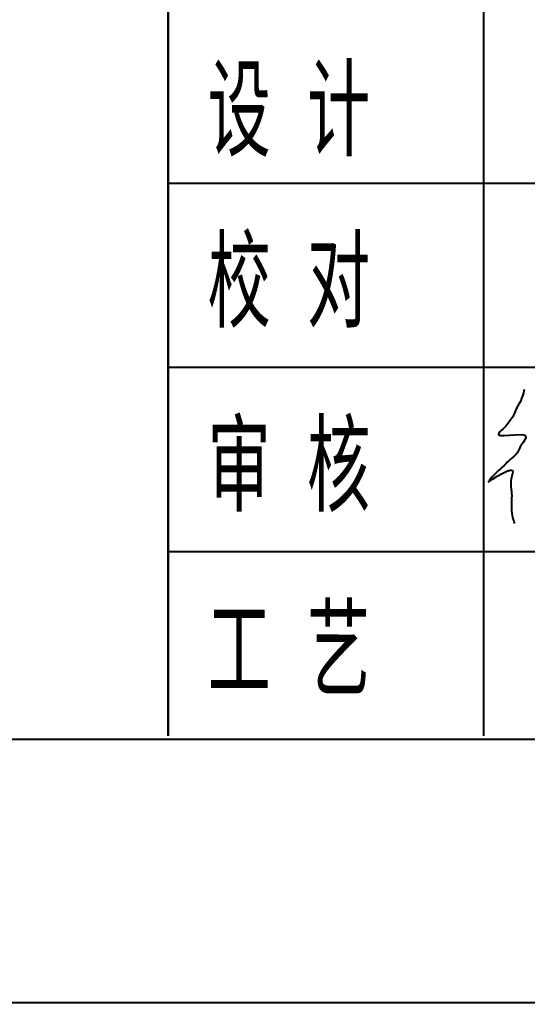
# Model space of a CAD drawing. Extents: x 231 to 66067, y -1596 to 5236.
# Drawn here: x 455.3 to 474.6, y -1596.03 to -1558.7 of the extents above; entities that cross this region are included whole.
import ezdxf

# ---------------------------------------------------------------- set-up
doc = ezdxf.new("R2010")
doc.units = 0
doc.linetypes.add('DASHDOT', pattern=[18, 15, -1, 1, -1])
doc.layers.get('0').update_dxf_attribs({"color": 1, "linetype": 'DASHDOT'})
for name, color, linetype in [('1', 8, 'CONTINUOUS'), ('12', 134, 'CONTINUOUS'), ('2', 8, 'CONTINUOUS')]:
    doc.layers.add(name, color=color, linetype=linetype)
doc.styles.get("Standard").update_dxf_attribs({"font": 'isocp.shx', "width": 0.707, "bigfont": 'hztxt.shx'})

# ---------------------------------------------------------------- blocks, each defined once
blk = doc.blocks.new('Cadt36')
at = {"layer": '2'}
for p, q in [((474.465, -1572.8), (474.444, -1572.877)), ((474.475, -1572.745), (474.465, -1572.8, 1)), ((474.329, -1573.203), (474.296, -1573.265)), ((474.361, -1573.131), (474.329, -1573.203)), ((474.392, -1573.049), (474.361, -1573.131)), ((474.419, -1572.963), (474.392, -1573.049)), ((474.444, -1572.877), (474.419, -1572.963)), ((474.121, -1573.608), (474.095, -1573.667)), ((474.147, -1573.548), (474.121, -1573.608)), ((474.173, -1573.488), (474.147, -1573.548)), ((474.201, -1573.431), (474.173, -1573.488)), ((474.232, -1573.377), (474.201, -1573.431)), ((474.264, -1573.322), (474.232, -1573.377)), ((474.296, -1573.265), (474.264, -1573.322)), ((473.905, -1573.978), (473.869, -1574.025)), ((473.939, -1573.93), (473.905, -1573.978)), ((473.974, -1573.881), (473.939, -1573.93)), ((474.007, -1573.831), (473.974, -1573.881)), ((474.038, -1573.779), (474.007, -1573.831)), ((474.067, -1573.725), (474.038, -1573.779)), ((474.095, -1573.667), (474.067, -1573.725)), ((473.6, -1574.305), (473.535, -1574.371)), ((473.672, -1574.24), (473.6, -1574.305)), ((473.734, -1574.18), (473.672, -1574.24)), ((473.786, -1574.125), (473.734, -1574.18)), ((473.83, -1574.074), (473.786, -1574.125)), ((473.869, -1574.025), (473.83, -1574.074)), ((473.535, -1574.371), (473.496, -1574.429)), ((473.496, -1574.429), (473.502, -1574.474)), ((473.502, -1574.474), (473.573, -1574.498)), ((473.573, -1574.498), (473.718, -1574.497)), ((473.718, -1574.497), (473.914, -1574.482)), ((473.914, -1574.482), (474.125, -1574.463)), ((474.125, -1574.463), (474.319, -1574.455)), ((474.319, -1574.455), (474.462, -1574.469)), ((474.493, -1574.668), (474.432, -1574.759)), ((474.462, -1574.469), (474.529, -1574.513)), ((474.533, -1574.583), (474.493, -1574.668)), ((474.529, -1574.513), (474.533, -1574.583)), ((474.248, -1575.092), (474.22, -1575.141)), ((474.271, -1575.041), (474.248, -1575.092)), ((474.294, -1574.985), (474.271, -1575.041)), ((474.326, -1574.921), (474.294, -1574.985)), ((474.371, -1574.846), (474.326, -1574.921)), ((474.432, -1574.759), (474.371, -1574.846)), ((473.895, -1575.453), (473.834, -1575.511)), ((473.956, -1575.397), (473.895, -1575.453)), ((474.017, -1575.343), (473.956, -1575.397)), ((474.077, -1575.29), (474.017, -1575.343)), ((474.132, -1575.24), (474.077, -1575.29)), ((474.181, -1575.19), (474.132, -1575.24)), ((474.22, -1575.141), (474.181, -1575.19)), ((473.504, -1575.825), (473.434, -1575.891)), ((473.574, -1575.76), (473.504, -1575.825)), ((473.643, -1575.696), (473.574, -1575.76)), ((473.709, -1575.633), (473.643, -1575.696)), ((473.772, -1575.571), (473.709, -1575.633)), ((473.834, -1575.511), (473.772, -1575.571)), ((473.16, -1576.194), (473.126, -1576.239)), ((473.201, -1576.141), (473.16, -1576.194)), ((473.249, -1576.082), (473.201, -1576.141)), ((473.305, -1576.019), (473.249, -1576.082)), ((473.367, -1575.955), (473.305, -1576.019)), ((473.434, -1575.891), (473.367, -1575.955)), ((473.126, -1576.239), (473.108, -1576.264))]:
    blk.add_line(p, q, dxfattribs=at)
blk = doc.blocks.new('Cadt37')
at = {"layer": '2'}
for p, q in [((473.643, -1575.94), (473.814, -1575.855)), ((473.814, -1575.855), (473.944, -1575.809)), ((473.944, -1575.809), (474.016, -1575.813)), ((474.016, -1575.813), (474.039, -1575.861)), ((473.108, -1576.264), (473.27, -1576.152, 1)), ((473.27, -1576.152), (473.454, -1576.045)), ((473.454, -1576.045), (473.643, -1575.94)), ((473.979, -1576.144), (473.966, -1576.247)), ((474.004, -1576.038), (473.979, -1576.144)), ((474.029, -1575.94), (474.004, -1576.038)), ((474.039, -1575.861), (474.029, -1575.94)), ((473.966, -1576.247), (473.966, -1576.346)), ((473.966, -1576.346), (473.974, -1576.44)), ((473.974, -1576.44), (473.984, -1576.531)), ((473.984, -1576.531), (473.994, -1576.619)), ((473.995, -1576.957), (473.993, -1577.047)), ((473.994, -1576.619), (473.999, -1576.703)), ((473.998, -1576.87), (473.995, -1576.957)), ((474, -1576.786), (473.998, -1576.87)), ((473.999, -1576.703), (474, -1576.786)), ((473.993, -1577.047), (473.992, -1577.143)), ((473.992, -1577.143), (473.994, -1577.242)), ((473.994, -1577.242), (473.999, -1577.342)), ((473.999, -1577.342), (474.008, -1577.439)), ((474.008, -1577.439), (474.02, -1577.53)), ((474.02, -1577.53), (474.037, -1577.614)), ((474.037, -1577.614), (474.057, -1577.689)), ((474.057, -1577.689), (474.077, -1577.753)), ((474.077, -1577.753), (474.097, -1577.806)), ((474.097, -1577.806), (474.108, -1577.835))]:
    blk.add_line(p, q, dxfattribs=at)

msp = doc.modelspace()

# ---------------------------------------------------------------- linework, layer by layer
at = {"layer": '1'}
for p, q in [((460.943, -1585.902), (460.943, -1368.902)), ((460.943, -1545.902), (460.943, -1585.902)), ((472.943, -1585.902), (472.943, -1557.902)), ((255.995, -1586.029), (640.995, -1586.029))]:
    msp.add_line(p, q, dxfattribs=at)
at = {"layer": '12'}
for p, q in [((460.943, -1564.902), (540.943, -1564.902)), ((460.943, -1571.902), (540.943, -1571.902)), ((460.943, -1578.902), (540.943, -1578.902)), ((230.995, -1596.029), (650.995, -1596.029))]:
    msp.add_line(p, q, dxfattribs=at)

# ---------------------------------------------------------------- block references
for name in ['Cadt36', 'Cadt37']:
    msp.add_blockref(name, (0, 0))

# ---------------------------------------------------------------- texts
at = {"layer": '12', "char_height": 3.4, "width": 65536, "attachment_point": 7}
for s, insert in [('设 计', (462.443, -1563.902)), ('校 对', (462.443, -1570.402)), ('审 核', (462.443, -1577.402)), ('工 艺', (462.443, -1584.402))]:
    msp.add_mtext(s, dxfattribs=dict(at, insert=insert))

doc.saveas('drawing.dxf')
